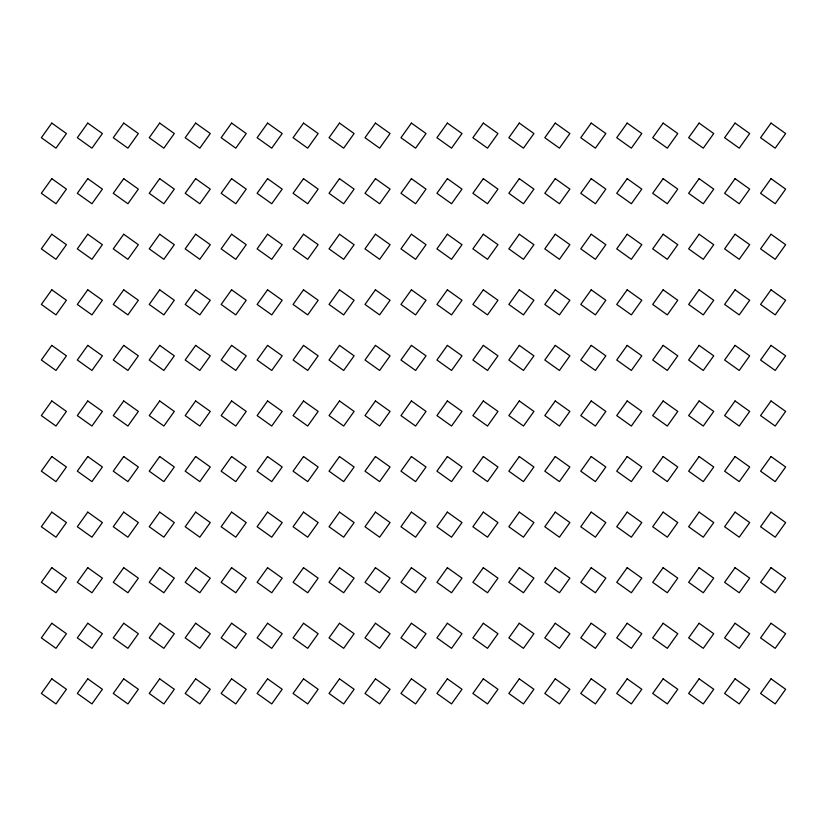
<?xml version="1.0" encoding="UTF-8"?>
<svg xmlns="http://www.w3.org/2000/svg" width="827" height="827" viewBox="0 0 827 827"><rect width="100%" height="100%" fill="white"/><g stroke="black" fill="none" stroke-linecap="round" stroke-linejoin="round"><path stroke-width="1.24" d="M51.801 123.089L41.35 137.716L55.978 148.167L66.429 133.54L51.801 123.089M87.765 123.089L77.314 137.716L91.942 148.167L102.393 133.54L87.765 123.089M51.801 178.663L41.35 193.291L55.978 203.742L66.429 189.114L51.801 178.663M123.719 123.089L113.268 137.716L127.906 148.167L138.357 133.54L123.719 123.089M87.765 178.663L77.314 193.291L91.942 203.742L102.393 189.114L87.765 178.663M51.801 234.237L41.35 248.865L55.978 259.316L66.429 244.689L51.801 234.237M159.683 123.089L149.232 137.716L163.86 148.167L174.311 133.54L159.683 123.089M123.719 178.663L113.268 193.291L127.906 203.742L138.357 189.114L123.719 178.663M87.765 234.237L77.314 248.865L91.942 259.316L102.393 244.689L87.765 234.237M51.801 289.812L41.35 304.439L55.978 314.891L66.429 300.263L51.801 289.812M195.648 123.089L185.196 137.716L199.824 148.167L210.275 133.54L195.648 123.089M159.683 178.663L149.232 193.291L163.86 203.742L174.311 189.114L159.683 178.663M123.719 234.237L113.268 248.865L127.906 259.316L138.357 244.689L123.719 234.237M87.765 289.812L77.314 304.439L91.942 314.891L102.393 300.263L87.765 289.812M51.801 345.386L41.35 360.014L55.978 370.465L66.429 355.837L51.801 345.386M231.601 123.089L221.15 137.716L235.788 148.167L246.239 133.54L231.601 123.089M195.648 178.663L185.196 193.291L199.824 203.742L210.275 189.114L195.648 178.663M159.683 234.237L149.232 248.865L163.86 259.316L174.311 244.689L159.683 234.237M123.719 289.812L113.268 304.439L127.906 314.891L138.357 300.263L123.719 289.812M87.765 345.386L77.314 360.014L91.942 370.465L102.393 355.837L87.765 345.386M51.801 400.961L41.35 415.588L55.978 426.039L66.429 411.412L51.801 400.961M267.566 123.089L257.114 137.716L271.742 148.167L282.193 133.54L267.566 123.089M231.601 178.663L221.15 193.291L235.788 203.742L246.239 189.114L231.601 178.663M195.648 234.237L185.196 248.865L199.824 259.316L210.275 244.689L195.648 234.237M159.683 289.812L149.232 304.439L163.86 314.891L174.311 300.263L159.683 289.812M123.719 345.386L113.268 360.014L127.906 370.465L138.357 355.837L123.719 345.386M87.765 400.961L77.314 415.588L91.942 426.039L102.393 411.412L87.765 400.961M51.801 456.535L41.35 471.163L55.978 481.614L66.429 466.986L51.801 456.535M303.53 123.089L293.078 137.716L307.706 148.167L318.157 133.54L303.53 123.089M267.566 178.663L257.114 193.291L271.742 203.742L282.193 189.114L267.566 178.663M231.601 234.237L221.15 248.865L235.788 259.316L246.239 244.689L231.601 234.237M195.648 289.812L185.196 304.439L199.824 314.891L210.275 300.263L195.648 289.812M159.683 345.386L149.232 360.014L163.86 370.465L174.311 355.837L159.683 345.386M123.719 400.961L113.268 415.588L127.906 426.039L138.357 411.412L123.719 400.961M87.765 456.535L77.314 471.163L91.942 481.614L102.393 466.986L87.765 456.535M51.801 512.109L41.35 526.737L55.978 537.188L66.429 522.561L51.801 512.109M339.483 123.089L329.032 137.716L343.67 148.167L354.121 133.54L339.483 123.089M303.53 178.663L293.078 193.291L307.706 203.742L318.157 189.114L303.53 178.663M267.566 234.237L257.114 248.865L271.742 259.316L282.193 244.689L267.566 234.237M231.601 289.812L221.15 304.439L235.788 314.891L246.239 300.263L231.601 289.812M195.648 345.386L185.196 360.014L199.824 370.465L210.275 355.837L195.648 345.386M159.683 400.961L149.232 415.588L163.86 426.039L174.311 411.412L159.683 400.961M123.719 456.535L113.268 471.163L127.906 481.614L138.357 466.986L123.719 456.535M87.765 512.109L77.314 526.737L91.942 537.188L102.393 522.561L87.765 512.109M51.801 567.684L41.35 582.311L55.978 592.763L66.429 578.135L51.801 567.684M375.448 123.089L364.996 137.716L379.634 148.167L390.075 133.54L375.448 123.089M339.483 178.663L329.032 193.291L343.67 203.742L354.121 189.114L339.483 178.663M303.53 234.237L293.078 248.865L307.706 259.316L318.157 244.689L303.53 234.237M267.566 289.812L257.114 304.439L271.742 314.891L282.193 300.263L267.566 289.812M231.601 345.386L221.15 360.014L235.788 370.465L246.239 355.837L231.601 345.386M195.648 400.961L185.196 415.588L199.824 426.039L210.275 411.412L195.648 400.961M159.683 456.535L149.232 471.163L163.86 481.614L174.311 466.986L159.683 456.535M123.719 512.109L113.268 526.737L127.906 537.188L138.357 522.561L123.719 512.109M87.765 567.684L77.314 582.311L91.942 592.763L102.393 578.135L87.765 567.684M51.801 623.258L41.35 637.886L55.978 648.337L66.429 633.709L51.801 623.258M411.412 123.089L400.961 137.716L415.588 148.167L426.039 133.54L411.412 123.089M375.448 178.663L364.996 193.291L379.634 203.742L390.075 189.114L375.448 178.663M339.483 234.237L329.032 248.865L343.67 259.316L354.121 244.689L339.483 234.237M303.53 289.812L293.078 304.439L307.706 314.891L318.157 300.263L303.53 289.812M267.566 345.386L257.114 360.014L271.742 370.465L282.193 355.837L267.566 345.386M231.601 400.961L221.15 415.588L235.788 426.039L246.239 411.412L231.601 400.961M195.648 456.535L185.196 471.163L199.824 481.614L210.275 466.986L195.648 456.535M159.683 512.109L149.232 526.737L163.86 537.188L174.311 522.561L159.683 512.109M123.719 567.684L113.268 582.311L127.906 592.763L138.357 578.135L123.719 567.684M87.765 623.258L77.314 637.886L91.942 648.337L102.393 633.709L87.765 623.258M447.366 123.089L436.925 137.716L451.552 148.167L462.004 133.54L447.366 123.089M51.801 678.833L41.35 693.46L55.978 703.911L66.429 689.284L51.801 678.833M411.412 178.663L400.961 193.291L415.588 203.742L426.039 189.114L411.412 178.663M375.448 234.237L364.996 248.865L379.634 259.316L390.075 244.689L375.448 234.237M339.483 289.812L329.032 304.439L343.67 314.891L354.121 300.263L339.483 289.812M303.53 345.386L293.078 360.014L307.706 370.465L318.157 355.837L303.53 345.386M267.566 400.961L257.114 415.588L271.742 426.039L282.193 411.412L267.566 400.961M231.601 456.535L221.15 471.163L235.788 481.614L246.239 466.986L231.601 456.535M195.648 512.109L185.196 526.737L199.824 537.188L210.275 522.561L195.648 512.109M159.683 567.684L149.232 582.311L163.86 592.763L174.311 578.135L159.683 567.684M123.719 623.258L113.268 637.886L127.906 648.337L138.357 633.709L123.719 623.258M483.33 123.089L472.879 137.716L487.517 148.167L497.968 133.54L483.33 123.089M87.765 678.833L77.314 693.46L91.942 703.911L102.393 689.284L87.765 678.833M447.366 178.663L436.925 193.291L451.552 203.742L462.004 189.114L447.366 178.663M411.412 234.237L400.961 248.865L415.588 259.316L426.039 244.689L411.412 234.237M375.448 289.812L364.996 304.439L379.634 314.891L390.075 300.263L375.448 289.812M339.483 345.386L329.032 360.014L343.67 370.465L354.121 355.837L339.483 345.386M303.53 400.961L293.078 415.588L307.706 426.039L318.157 411.412L303.53 400.961M267.566 456.535L257.114 471.163L271.742 481.614L282.193 466.986L267.566 456.535M231.601 512.109L221.15 526.737L235.788 537.188L246.239 522.561L231.601 512.109M195.648 567.684L185.196 582.311L199.824 592.763L210.275 578.135L195.648 567.684M159.683 623.258L149.232 637.886L163.86 648.337L174.311 633.709L159.683 623.258M519.294 123.089L508.843 137.716L523.47 148.167L533.922 133.54L519.294 123.089M123.719 678.833L113.268 693.46L127.906 703.911L138.357 689.284L123.719 678.833M483.33 178.663L472.879 193.291L487.517 203.742L497.968 189.114L483.33 178.663M447.366 234.237L436.925 248.865L451.552 259.316L462.004 244.689L447.366 234.237M411.412 289.812L400.961 304.439L415.588 314.891L426.039 300.263L411.412 289.812M375.448 345.386L364.996 360.014L379.634 370.465L390.075 355.837L375.448 345.386M339.483 400.961L329.032 415.588L343.67 426.039L354.121 411.412L339.483 400.961M303.53 456.535L293.078 471.163L307.706 481.614L318.157 466.986L303.53 456.535M267.566 512.109L257.114 526.737L271.742 537.188L282.193 522.561L267.566 512.109M231.601 567.684L221.15 582.311L235.788 592.763L246.239 578.135L231.601 567.684M195.648 623.258L185.196 637.886L199.824 648.337L210.275 633.709L195.648 623.258M555.258 123.089L544.807 137.716L559.434 148.167L569.886 133.54L555.258 123.089M159.683 678.833L149.232 693.46L163.86 703.911L174.311 689.284L159.683 678.833M519.294 178.663L508.843 193.291L523.47 203.742L533.922 189.114L519.294 178.663M483.33 234.237L472.879 248.865L487.517 259.316L497.968 244.689L483.33 234.237M447.366 289.812L436.925 304.439L451.552 314.891L462.004 300.263L447.366 289.812M411.412 345.386L400.961 360.014L415.588 370.465L426.039 355.837L411.412 345.386M375.448 400.961L364.996 415.588L379.634 426.039L390.075 411.412L375.448 400.961M339.483 456.535L329.032 471.163L343.67 481.614L354.121 466.986L339.483 456.535M303.53 512.109L293.078 526.737L307.706 537.188L318.157 522.561L303.53 512.109M267.566 567.684L257.114 582.311L271.742 592.763L282.193 578.135L267.566 567.684M231.601 623.258L221.15 637.886L235.788 648.337L246.239 633.709L231.601 623.258M591.212 123.089L580.761 137.716L595.399 148.167L605.85 133.54L591.212 123.089M195.648 678.833L185.196 693.46L199.824 703.911L210.275 689.284L195.648 678.833M555.258 178.663L544.807 193.291L559.434 203.742L569.886 189.114L555.258 178.663M519.294 234.237L508.843 248.865L523.47 259.316L533.922 244.689L519.294 234.237M483.33 289.812L472.879 304.439L487.517 314.891L497.968 300.263L483.33 289.812M447.366 345.386L436.925 360.014L451.552 370.465L462.004 355.837L447.366 345.386M411.412 400.961L400.961 415.588L415.588 426.039L426.039 411.412L411.412 400.961M375.448 456.535L364.996 471.163L379.634 481.614L390.075 466.986L375.448 456.535M339.483 512.109L329.032 526.737L343.67 537.188L354.121 522.561L339.483 512.109M303.53 567.684L293.078 582.311L307.706 592.763L318.157 578.135L303.53 567.684M267.566 623.258L257.114 637.886L271.742 648.337L282.193 633.709L267.566 623.258M627.176 123.089L616.725 137.716L631.352 148.167L641.804 133.54L627.176 123.089M231.601 678.833L221.15 693.46L235.788 703.911L246.239 689.284L231.601 678.833M591.212 178.663L580.761 193.291L595.399 203.742L605.85 189.114L591.212 178.663M555.258 234.237L544.807 248.865L559.434 259.316L569.886 244.689L555.258 234.237M519.294 289.812L508.843 304.439L523.47 314.891L533.922 300.263L519.294 289.812M483.33 345.386L472.879 360.014L487.517 370.465L497.968 355.837L483.33 345.386M447.366 400.961L436.925 415.588L451.552 426.039L462.004 411.412L447.366 400.961M411.412 456.535L400.961 471.163L415.588 481.614L426.039 466.986L411.412 456.535M375.448 512.109L364.996 526.737L379.634 537.188L390.075 522.561L375.448 512.109M339.483 567.684L329.032 582.311L343.67 592.763L354.121 578.135L339.483 567.684M303.53 623.258L293.078 637.886L307.706 648.337L318.157 633.709L303.53 623.258M663.14 123.089L652.689 137.716L667.317 148.167L677.768 133.54L663.14 123.089M267.566 678.833L257.114 693.46L271.742 703.911L282.193 689.284L267.566 678.833M627.176 178.663L616.725 193.291L631.352 203.742L641.804 189.114L627.176 178.663M591.212 234.237L580.761 248.865L595.399 259.316L605.85 244.689L591.212 234.237M555.258 289.812L544.807 304.439L559.434 314.891L569.886 300.263L555.258 289.812M519.294 345.386L508.843 360.014L523.47 370.465L533.922 355.837L519.294 345.386M483.33 400.961L472.879 415.588L487.517 426.039L497.968 411.412L483.33 400.961M447.366 456.535L436.925 471.163L451.552 481.614L462.004 466.986L447.366 456.535M411.412 512.109L400.961 526.737L415.588 537.188L426.039 522.561L411.412 512.109M375.448 567.684L364.996 582.311L379.634 592.763L390.075 578.135L375.448 567.684M339.483 623.258L329.032 637.886L343.67 648.337L354.121 633.709L339.483 623.258M699.094 123.089L688.643 137.716L703.281 148.167L713.732 133.54L699.094 123.089M303.53 678.833L293.078 693.46L307.706 703.911L318.157 689.284L303.53 678.833M663.14 178.663L652.689 193.291L667.317 203.742L677.768 189.114L663.14 178.663M627.176 234.237L616.725 248.865L631.352 259.316L641.804 244.689L627.176 234.237M591.212 289.812L580.761 304.439L595.399 314.891L605.85 300.263L591.212 289.812M555.258 345.386L544.807 360.014L559.434 370.465L569.886 355.837L555.258 345.386M519.294 400.961L508.843 415.588L523.47 426.039L533.922 411.412L519.294 400.961M483.33 456.535L472.879 471.163L487.517 481.614L497.968 466.986L483.33 456.535M447.366 512.109L436.925 526.737L451.552 537.188L462.004 522.561L447.366 512.109M411.412 567.684L400.961 582.311L415.588 592.763L426.039 578.135L411.412 567.684M375.448 623.258L364.996 637.886L379.634 648.337L390.075 633.709L375.448 623.258M735.058 123.089L724.607 137.716L739.235 148.167L749.686 133.54L735.058 123.089M339.483 678.833L329.032 693.46L343.67 703.911L354.121 689.284L339.483 678.833M699.094 178.663L688.643 193.291L703.281 203.742L713.732 189.114L699.094 178.663M663.14 234.237L652.689 248.865L667.317 259.316L677.768 244.689L663.14 234.237M627.176 289.812L616.725 304.439L631.352 314.891L641.804 300.263L627.176 289.812M591.212 345.386L580.761 360.014L595.399 370.465L605.85 355.837L591.212 345.386M555.258 400.961L544.807 415.588L559.434 426.039L569.886 411.412L555.258 400.961M519.294 456.535L508.843 471.163L523.47 481.614L533.922 466.986L519.294 456.535M483.33 512.109L472.879 526.737L487.517 537.188L497.968 522.561L483.33 512.109M447.366 567.684L436.925 582.311L451.552 592.763L462.004 578.135L447.366 567.684M411.412 623.258L400.961 637.886L415.588 648.337L426.039 633.709L411.412 623.258M771.022 123.089L760.571 137.716L775.199 148.167L785.65 133.54L771.022 123.089M375.448 678.833L364.996 693.46L379.634 703.911L390.075 689.284L375.448 678.833M735.058 178.663L724.607 193.291L739.235 203.742L749.686 189.114L735.058 178.663M699.094 234.237L688.643 248.865L703.281 259.316L713.732 244.689L699.094 234.237M663.14 289.812L652.689 304.439L667.317 314.891L677.768 300.263L663.14 289.812M627.176 345.386L616.725 360.014L631.352 370.465L641.804 355.837L627.176 345.386M591.212 400.961L580.761 415.588L595.399 426.039L605.85 411.412L591.212 400.961M555.258 456.535L544.807 471.163L559.434 481.614L569.886 466.986L555.258 456.535M519.294 512.109L508.843 526.737L523.47 537.188L533.922 522.561L519.294 512.109M483.33 567.684L472.879 582.311L487.517 592.763L497.968 578.135L483.33 567.684M447.366 623.258L436.925 637.886L451.552 648.337L462.004 633.709L447.366 623.258M411.412 678.833L400.961 693.46L415.588 703.911L426.039 689.284L411.412 678.833M771.022 178.663L760.571 193.291L775.199 203.742L785.65 189.114L771.022 178.663M735.058 234.237L724.607 248.865L739.235 259.316L749.686 244.689L735.058 234.237M699.094 289.812L688.643 304.439L703.281 314.891L713.732 300.263L699.094 289.812M663.14 345.386L652.689 360.014L667.317 370.465L677.768 355.837L663.14 345.386M627.176 400.961L616.725 415.588L631.352 426.039L641.804 411.412L627.176 400.961M591.212 456.535L580.761 471.163L595.399 481.614L605.85 466.986L591.212 456.535M555.258 512.109L544.807 526.737L559.434 537.188L569.886 522.561L555.258 512.109M519.294 567.684L508.843 582.311L523.47 592.763L533.922 578.135L519.294 567.684M483.33 623.258L472.879 637.886L487.517 648.337L497.968 633.709L483.33 623.258M447.366 678.833L436.925 693.46L451.552 703.911L462.004 689.284L447.366 678.833M771.022 234.237L760.571 248.865L775.199 259.316L785.65 244.689L771.022 234.237M735.058 289.812L724.607 304.439L739.235 314.891L749.686 300.263L735.058 289.812M699.094 345.386L688.643 360.014L703.281 370.465L713.732 355.837L699.094 345.386M663.14 400.961L652.689 415.588L667.317 426.039L677.768 411.412L663.14 400.961M627.176 456.535L616.725 471.163L631.352 481.614L641.804 466.986L627.176 456.535M591.212 512.109L580.761 526.737L595.399 537.188L605.85 522.561L591.212 512.109M555.258 567.684L544.807 582.311L559.434 592.763L569.886 578.135L555.258 567.684M519.294 623.258L508.843 637.886L523.47 648.337L533.922 633.709L519.294 623.258M483.33 678.833L472.879 693.46L487.517 703.911L497.968 689.284L483.33 678.833M771.022 289.812L760.571 304.439L775.199 314.891L785.65 300.263L771.022 289.812M735.058 345.386L724.607 360.014L739.235 370.465L749.686 355.837L735.058 345.386M699.094 400.961L688.643 415.588L703.281 426.039L713.732 411.412L699.094 400.961M663.14 456.535L652.689 471.163L667.317 481.614L677.768 466.986L663.14 456.535M627.176 512.109L616.725 526.737L631.352 537.188L641.804 522.561L627.176 512.109M591.212 567.684L580.761 582.311L595.399 592.763L605.85 578.135L591.212 567.684M555.258 623.258L544.807 637.886L559.434 648.337L569.886 633.709L555.258 623.258M519.294 678.833L508.843 693.46L523.47 703.911L533.922 689.284L519.294 678.833M771.022 345.386L760.571 360.014L775.199 370.465L785.65 355.837L771.022 345.386M735.058 400.961L724.607 415.588L739.235 426.039L749.686 411.412L735.058 400.961M699.094 456.535L688.643 471.163L703.281 481.614L713.732 466.986L699.094 456.535M663.14 512.109L652.689 526.737L667.317 537.188L677.768 522.561L663.14 512.109M627.176 567.684L616.725 582.311L631.352 592.763L641.804 578.135L627.176 567.684M591.212 623.258L580.761 637.886L595.399 648.337L605.85 633.709L591.212 623.258M555.258 678.833L544.807 693.46L559.434 703.911L569.886 689.284L555.258 678.833M771.022 400.961L760.571 415.588L775.199 426.039L785.65 411.412L771.022 400.961M735.058 456.535L724.607 471.163L739.235 481.614L749.686 466.986L735.058 456.535M699.094 512.109L688.643 526.737L703.281 537.188L713.732 522.561L699.094 512.109M663.14 567.684L652.689 582.311L667.317 592.763L677.768 578.135L663.14 567.684M627.176 623.258L616.725 637.886L631.352 648.337L641.804 633.709L627.176 623.258M591.212 678.833L580.761 693.46L595.399 703.911L605.85 689.284L591.212 678.833M771.022 456.535L760.571 471.163L775.199 481.614L785.65 466.986L771.022 456.535M735.058 512.109L724.607 526.737L739.235 537.188L749.686 522.561L735.058 512.109M699.094 567.684L688.643 582.311L703.281 592.763L713.732 578.135L699.094 567.684M663.14 623.258L652.689 637.886L667.317 648.337L677.768 633.709L663.14 623.258M627.176 678.833L616.725 693.46L631.352 703.911L641.804 689.284L627.176 678.833M771.022 512.109L760.571 526.737L775.199 537.188L785.65 522.561L771.022 512.109M735.058 567.684L724.607 582.311L739.235 592.763L749.686 578.135L735.058 567.684M699.094 623.258L688.643 637.886L703.281 648.337L713.732 633.709L699.094 623.258M663.14 678.833L652.689 693.46L667.317 703.911L677.768 689.284L663.14 678.833M771.022 567.684L760.571 582.311L775.199 592.763L785.65 578.135L771.022 567.684M735.058 623.258L724.607 637.886L739.235 648.337L749.686 633.709L735.058 623.258M699.094 678.833L688.643 693.46L703.281 703.911L713.732 689.284L699.094 678.833M771.022 623.258L760.571 637.886L775.199 648.337L785.65 633.709L771.022 623.258M735.058 678.833L724.607 693.46L739.235 703.911L749.686 689.284L735.058 678.833M771.022 678.833L760.571 693.46L775.199 703.911L785.65 689.284L771.022 678.833"/></g></svg>
